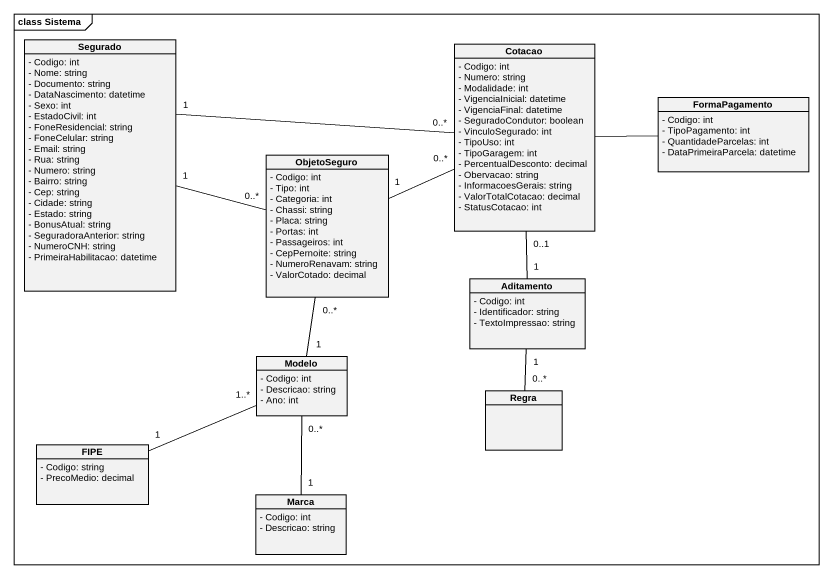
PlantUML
@startuml
mainframe class Sistema
hide circle
hide empty members
skinparam classAttributeIconSize 0
class Segurado {
  - Codigo: int
  - Nome: string
  - Documento: string
  - DataNascimento: datetime
  - Sexo: int
  - EstadoCivil: int
  - FoneResidencial: string
  - FoneCelular: string
  - Email: string
  - Rua: string
  - Numero: string
  - Bairro: string
  - Cep: string
  - Cidade: string
  - Estado: string
  - BonusAtual: string
  - SeguradoraAnterior: string
  - NumeroCNH: string
  - PrimeiraHabilitacao: datetime
}
class Cotacao {
  - Codigo: int
  - Numero: string
  - Modalidade: int
  - VigenciaInicial: datetime
  - VigenciaFinal: datetime
  - SeguradoCondutor: boolean
  - VinculoSegurado: int
  - TipoUso: int
  - TipoGaragem: int
  - PercentualDesconto: decimal
  - Obervacao: string
  - InformacoesGerais: string
  - ValorTotalCotacao: decimal
  - StatusCotacao: int
}
class FormaPagamento {
  - Codigo: int
  - TipoPagamento: int
  - QuantidadeParcelas: int
  - DataPrimeiraParcela: datetime
}
class ObjetoSeguro {
  - Codigo: int
  - Tipo: int
  - Categoria: int
  - Chassi: string
  - Placa: string
  - Portas: int
  - Passageiros: int
  - CepPernoite: string
  - NumeroRenavam: string
  - ValorCotado: decimal
}
class Aditamento {
  - Codigo: int
  - Identificador: string
  - TextoImpressao: string
}
class Modelo {
  - Codigo: int
  - Descricao: string
  - Ano: int
}
class Regra
class FIPE {
  - Codigo: string
  - PrecoMedio: decimal
}
class Marca {
  - Codigo: int
  - Descricao: string
}
Segurado "1" -right- "0..*" Cotacao
Segurado "1" -right- "0..*" ObjetoSeguro
Cotacao -right- FormaPagamento
Cotacao "0..*" -left- "1" ObjetoSeguro
Cotacao "0..1" -- "1" Aditamento
ObjetoSeguro "0..*" -- "1" Modelo
Aditamento "1" -- "0..*" Regra
FIPE "1" -right- "1..*" Modelo
Marca "1" -up- "0..*" Modelo
@enduml
